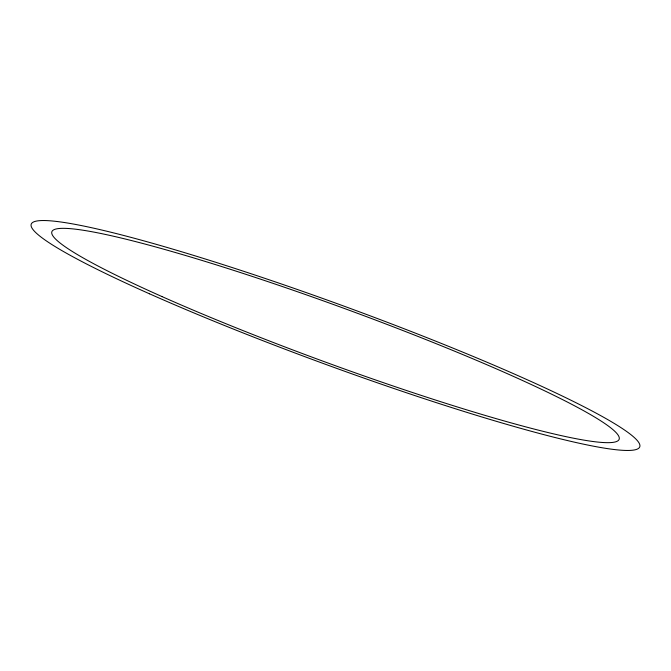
<?xml version="1.0" encoding="UTF-8"?>
<svg xmlns="http://www.w3.org/2000/svg" width="671" height="671" viewBox="0 0 671 671"><rect width="100%" height="100%" fill="white"/><g stroke="black" fill="none" stroke-linecap="round" stroke-linejoin="round"><path stroke-width="1.01" d="M149.448 293.781A323.992 30.489 20.1 0 0 637.207 449.134A323.992 30.489 20.1 0 0 219.845 263.586A323.992 30.489 20.1 0 0 149.448 293.781M162.055 296.607A302.025 28.425 20.1 0 0 616.758 441.434A302.025 28.425 20.1 0 0 227.687 268.459A302.025 28.425 20.1 0 0 162.055 296.607"/></g></svg>
